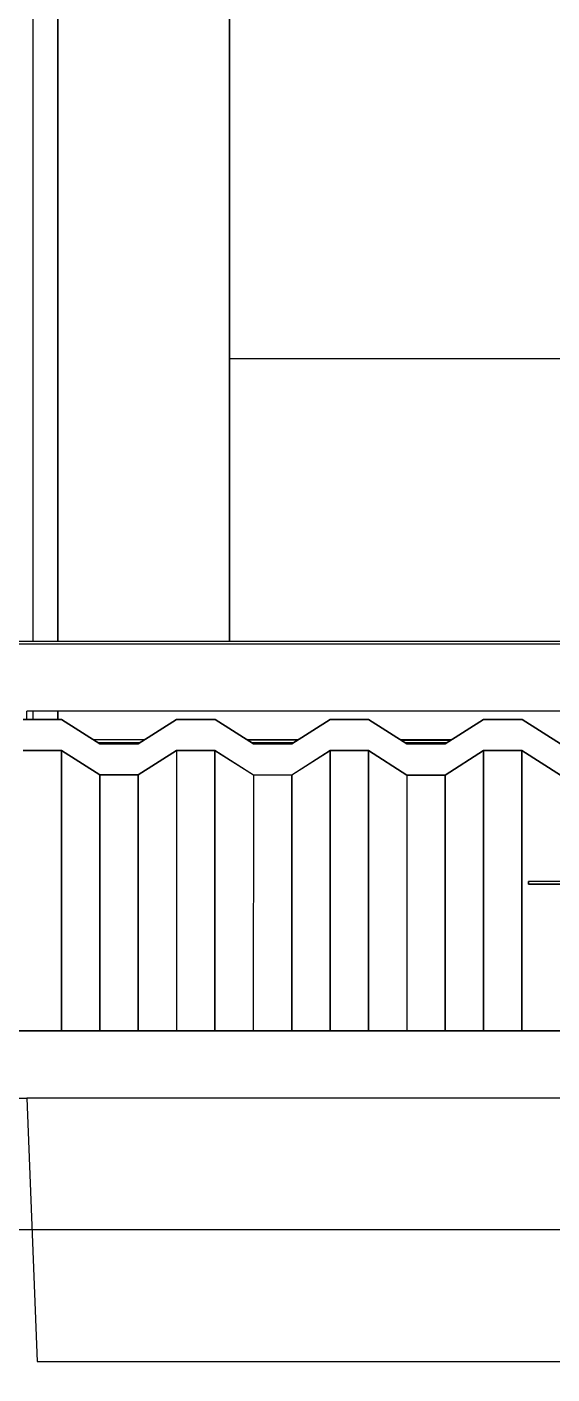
# Model space of a CAD drawing. Header units: millimetres. Extents: x -4997 to -4876, y -8737 to -8661.
# Drawn here: x -4934.069 to -4932.896, y -8701.346 to -8698.339 of the extents above; entities that cross this region are included whole.
import ezdxf

# ---------------------------------------------------------------- set-up
doc = ezdxf.new("R2010")
doc.units = ezdxf.units.MM
doc.header["$LTSCALE"] = 0.1
doc.linetypes.add('HIDDEN', pattern=[9.525, 6.35, -3.175])
for name, color, linetype in [('cobertura nova', 4, 'Continuous'), ('hachuras cobertura', 251, 'Continuous'), ('hachuras piso', 251, 'Continuous'), ('imagem', 7, 'Continuous'), ('layout cobertura', 251, 'Continuous'), ('visto', 9, 'Continuous')]:
    doc.layers.add(name, color=color, linetype=linetype)
picture_1 = doc.add_image_def('image1.jpg', size_in_pixel=(1920, 1080))

msp = doc.modelspace()

# ---------------------------------------------------------------- linework, layer by layer
at = {"layer": 'cobertura nova'}
for p, q in [((-4934.0005, -8699.7103), (-4934.0004, -8692.5242)), ((-4934.0004, -8692.5242), (-4934.0005, -8699.7103)), ((-4934.1491, -8699.7103), (-4934.0691, -8699.7103)), ((-4934.0691, -8699.7169), (-4934.1491, -8699.7169)), ((-4934.0691, -8699.7103), (-4930.2291, -8699.7103)), ((-4930.2291, -8699.717), (-4934.0691, -8699.7169)), ((-4934.0777, -8699.8847), (-4933.992, -8699.8847)), ((-4933.992, -8699.8847), (-4934.0777, -8699.8847)), ((-4930.2291, -8699.8665), (-4934.0691, -8699.8664)), ((-4934.0691, -8699.8847), (-4934.0691, -8699.8664)), ((-4934.0558, -8699.8664), (-4934.0558, -8699.8847)), ((-4934.0005, -8699.8847), (-4934.0005, -8699.8664)), ((-4934.0005, -8699.8664), (-4934.0005, -8699.8847)), ((-4933.992, -8699.8847), (-4933.9063, -8699.9391)), ((-4933.9063, -8699.9391), (-4933.992, -8699.8847)), ((-4933.992, -8699.8847), (-4933.992, -8699.8847)), ((-4933.8206, -8699.9391), (-4933.7349, -8699.8847)), ((-4933.7349, -8699.8847), (-4933.8206, -8699.9391)), ((-4933.7349, -8699.8847), (-4933.6491, -8699.8847)), ((-4933.7349, -8699.8847), (-4933.7349, -8699.8847)), ((-4933.6491, -8699.8847), (-4933.7349, -8699.8847)), ((-4933.7349, -8699.8847), (-4933.7349, -8699.8847)), ((-4933.6491, -8699.8847), (-4933.5634, -8699.9391)), ((-4933.6491, -8699.8847), (-4933.6491, -8699.8847)), ((-4933.5634, -8699.9391), (-4933.6491, -8699.8847)), ((-4933.6491, -8699.8847), (-4933.6491, -8699.8847)), ((-4933.4777, -8699.9391), (-4933.392, -8699.8847)), ((-4933.392, -8699.8847), (-4933.4777, -8699.9391)), ((-4933.392, -8699.8847), (-4933.3063, -8699.8847)), ((-4933.392, -8699.8847), (-4933.392, -8699.8847)), ((-4933.3063, -8699.8847), (-4933.392, -8699.8847)), ((-4933.392, -8699.8847), (-4933.392, -8699.8847)), ((-4933.3063, -8699.8847), (-4933.2206, -8699.9391)), ((-4933.3063, -8699.8847), (-4933.3063, -8699.8847)), ((-4933.2206, -8699.9391), (-4933.3063, -8699.8847)), ((-4933.1349, -8699.9391), (-4933.0491, -8699.8847)), ((-4933.0491, -8699.8847), (-4933.1349, -8699.9391)), ((-4933.0491, -8699.8847), (-4932.9634, -8699.8847)), ((-4933.0491, -8699.8847), (-4933.0491, -8699.8847)), ((-4932.9634, -8699.8847), (-4933.0491, -8699.8847)), ((-4933.0491, -8699.8847), (-4933.0491, -8699.8847)), ((-4932.9634, -8699.8847), (-4932.8777, -8699.9391)), ((-4932.8777, -8699.9391), (-4932.9634, -8699.8847)), ((-4932.9634, -8699.8847), (-4932.9634, -8699.8847)), ((-4932.9634, -8699.8847), (-4932.9634, -8699.8847)), ((-4933.8063, -8699.93), (-4933.9206, -8699.93)), ((-4933.807, -8699.9305), (-4933.9201, -8699.9303)), ((-4933.8168, -8699.9367), (-4933.9101, -8699.9367)), ((-4933.9063, -8699.9391), (-4933.8206, -8699.9391)), ((-4933.8206, -8699.9391), (-4933.9063, -8699.9391)), ((-4933.9063, -8699.9391), (-4933.9063, -8699.9391)), ((-4933.8206, -8699.9391), (-4933.8206, -8699.9391)), ((-4933.4634, -8699.93), (-4933.5777, -8699.93)), ((-4933.4651, -8699.9311), (-4933.5763, -8699.9309)), ((-4933.4739, -8699.9367), (-4933.5672, -8699.9367)), ((-4933.5634, -8699.9391), (-4933.4777, -8699.9391)), ((-4933.4777, -8699.9391), (-4933.5634, -8699.9391)), ((-4933.5634, -8699.9391), (-4933.5634, -8699.9391)), ((-4933.5634, -8699.9391), (-4933.5634, -8699.9391)), ((-4933.4777, -8699.9391), (-4933.4777, -8699.9391)), ((-4933.1206, -8699.93), (-4933.2348, -8699.93)), ((-4933.1232, -8699.9317), (-4933.2326, -8699.9315)), ((-4933.1311, -8699.9367), (-4933.2243, -8699.9367)), ((-4933.2206, -8699.9391), (-4933.1349, -8699.9391)), ((-4933.2206, -8699.9391), (-4933.2206, -8699.9391)), ((-4933.1349, -8699.9391), (-4933.2206, -8699.9391)), ((-4933.1349, -8699.9391), (-4933.1349, -8699.9391)), ((-4933.9921, -8699.9544), (-4934.0778, -8699.9544)), ((-4934.0778, -8699.9544), (-4933.9921, -8699.9544)), ((-4933.9064, -8700.0088), (-4933.9921, -8699.9544)), ((-4933.9921, -8699.9544), (-4933.9064, -8700.0088)), ((-4933.735, -8699.9544), (-4933.8207, -8700.0088)), ((-4933.8207, -8700.0088), (-4933.735, -8699.9544)), ((-4933.6493, -8699.9544), (-4933.735, -8699.9544)), ((-4933.735, -8699.9544), (-4933.6493, -8699.9544)), ((-4933.5635, -8700.0089), (-4933.6493, -8699.9544)), ((-4933.6493, -8699.9544), (-4933.5635, -8700.0088)), ((-4933.3921, -8699.9544), (-4933.4778, -8700.0089)), ((-4933.4778, -8700.0088), (-4933.3921, -8699.9544)), ((-4933.3064, -8699.9544), (-4933.3921, -8699.9544)), ((-4933.3921, -8699.9544), (-4933.3064, -8699.9544)), ((-4933.2207, -8700.0089), (-4933.3064, -8699.9544)), ((-4933.3064, -8699.9544), (-4933.2207, -8700.0089)), ((-4933.0493, -8699.9544), (-4933.135, -8700.0089)), ((-4933.135, -8700.0089), (-4933.0493, -8699.9544)), ((-4932.9635, -8699.9544), (-4933.0493, -8699.9544)), ((-4933.0493, -8699.9544), (-4932.9635, -8699.9544)), ((-4932.8778, -8700.0089), (-4932.9635, -8699.9544)), ((-4932.9635, -8699.9544), (-4932.8778, -8700.0089)), ((-4933.8207, -8700.0088), (-4933.9064, -8700.0088)), ((-4933.9064, -8700.0088), (-4933.8207, -8700.0088)), ((-4933.4778, -8700.0089), (-4933.5635, -8700.0089)), ((-4933.5635, -8700.0088), (-4933.4778, -8700.0088)), ((-4933.135, -8700.0089), (-4933.2207, -8700.0089)), ((-4933.2207, -8700.0089), (-4933.135, -8700.0089)), ((-4932.8691, -8700.2462), (-4932.9491, -8700.2462)), ((-4932.9491, -8700.2462), (-4932.9491, -8700.2528)), ((-4932.9491, -8700.2528), (-4932.9491, -8700.2462)), ((-4932.8691, -8700.2528), (-4932.9491, -8700.2528)), ((-4932.9491, -8700.2528), (-4932.9491, -8700.2528)), ((-4932.9491, -8700.2528), (-4932.8691, -8700.2528)), ((-4934.1492, -8700.5799), (-4934.0692, -8700.5799)), ((-4934.0692, -8700.58), (-4934.1492, -8700.58)), ((-4930.2292, -8700.58), (-4934.0692, -8700.5799)), ((-4934.0692, -8700.5799), (-4930.2292, -8700.58)), ((-4930.2292, -8700.58), (-4934.0692, -8700.58)), ((-4934.1492, -8700.7299), (-4934.0692, -8700.7299)), ((-4930.2292, -8700.73), (-4934.0692, -8700.7299)), ((-4934.0692, -8700.7299), (-4934.0462, -8701.3178)), ((-4932.5448, -8701.0239), (-4934.0577, -8701.0239)), ((-4934.0462, -8701.3178), (-4930.2062, -8701.3178))]:
    msp.add_line(p, q, dxfattribs=at)
at = {"layer": 'hachuras cobertura'}
for p, q in [((-4934.0557, -8692.5065), (-4934.0558, -8699.7103)), ((-4933.9921, -8699.9544), (-4933.9921, -8700.5799)), ((-4933.9921, -8700.5799), (-4933.9921, -8699.9544)), ((-4933.735, -8699.9544), (-4933.735, -8700.5799)), ((-4933.6493, -8699.9544), (-4933.6493, -8700.5799)), ((-4933.6493, -8700.5799), (-4933.6493, -8699.9544)), ((-4933.3921, -8699.9544), (-4933.3921, -8700.58)), ((-4933.3921, -8700.58), (-4933.3921, -8699.9544)), ((-4933.3064, -8700.58), (-4933.3064, -8699.9544)), ((-4933.3064, -8699.9544), (-4933.3064, -8700.58)), ((-4933.0493, -8699.9544), (-4933.0493, -8700.58)), ((-4933.0493, -8700.58), (-4933.0493, -8699.9544)), ((-4932.9636, -8700.58), (-4932.9635, -8699.9544)), ((-4932.9635, -8699.9544), (-4932.9636, -8700.58)), ((-4933.9064, -8700.0088), (-4933.9064, -8700.5799)), ((-4933.9064, -8700.5799), (-4933.9064, -8700.0088)), ((-4933.8207, -8700.5799), (-4933.8207, -8700.0088)), ((-4933.8207, -8700.0088), (-4933.8207, -8700.5799)), ((-4933.5635, -8700.0088), (-4933.5636, -8700.5799)), ((-4933.4778, -8700.0088), (-4933.4778, -8700.58)), ((-4933.4778, -8700.58), (-4933.4778, -8700.0088)), ((-4933.2207, -8700.0089), (-4933.2207, -8700.58)), ((-4933.135, -8700.0089), (-4933.135, -8700.58)), ((-4933.135, -8700.58), (-4933.135, -8700.0089))]:
    msp.add_line(p, q, dxfattribs=at)
at = {"layer": 'hachuras piso'}
msp.add_line((-4930.2992, -8699.0802), (-4933.6166, -8699.0802), dxfattribs=at)
at = {"layer": 'layout cobertura', "linetype": 'HIDDEN'}
msp.add_line((-4878.6346, -8701.024), (-4995.0367, -8701.0236), dxfattribs=at)
at = {"layer": 'visto'}
msp.add_line((-4933.617, -8699.7103), (-4933.617, -8696.4933), dxfattribs=at)
at = {"layer": 'visto', "flags": 128}
msp.add_lwpolyline([(-4922.2992, -8696.4933), (-4933.617, -8696.4933), (-4933.617, -8699.7103)], dxfattribs=at)
at = {"layer": 'visto'}
msp.add_lwpolyline([(-4933.6166, -8699.7103), (-4933.6166, -8696.6802), (-4922.2992, -8696.6802)], dxfattribs=at)

# ---------------------------------------------------------------- pictures from other files: only their frames are drawn
at = {"layer": 'imagem'}
image = msp.add_image(picture_1, insert=(-4995.0367, -8736.0525), size_in_units=(116.4021, 65.4762), dxfattribs=at)
image.dxf.flags = 7

doc.saveas('drawing.dxf')
